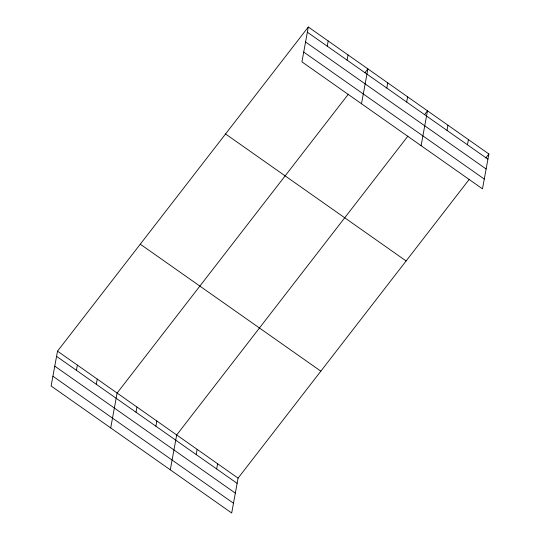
<?xml version="1.0" encoding="UTF-8"?>
<svg xmlns="http://www.w3.org/2000/svg" width="540" height="540" viewBox="0 0 540 540"><rect width="100%" height="100%" fill="white"/><g stroke="black" fill="none" stroke-linecap="round" stroke-linejoin="round"><path stroke-width="0.81" d="M308.313 27L301.921 61.857L482.483 188.845L488.882 153.988L308.313 27L57.517 351.155L51.118 386.012L231.687 513L238.079 478.143L469.314 179.267M76.424 370.325L77.382 365.128M96.289 384.298L97.241 379.094M110.707 427.923L117.106 393.059L348.34 94.189M136.013 412.229L136.964 407.032M155.871 426.202L156.83 420.998M170.296 469.827L176.688 434.97L407.923 136.094M196.202 454.558L197.154 449.361M216.662 468.95L217.62 463.752M327.22 46.17L328.178 40.966M347.085 60.136L348.037 54.938M361.503 103.761L367.902 68.904L364.892 72.792M386.809 88.074L387.761 82.877M406.674 102.047L407.626 96.842M421.092 145.665L427.484 110.808L424.481 114.703M446.999 130.403L447.95 125.199M467.458 144.794L468.416 139.597M485.872 157.876L488.882 153.988M307.361 32.204L487.924 159.185M305.566 41.992L486.128 168.973M303.716 52.07L484.279 179.057M225.551 133.974L406.114 260.955M140.279 244.188L320.848 371.169M57.517 351.155L238.079 478.143M56.565 356.36L237.128 483.347M54.77 366.147L235.332 493.128M52.92 376.232L233.482 503.213"/></g></svg>
